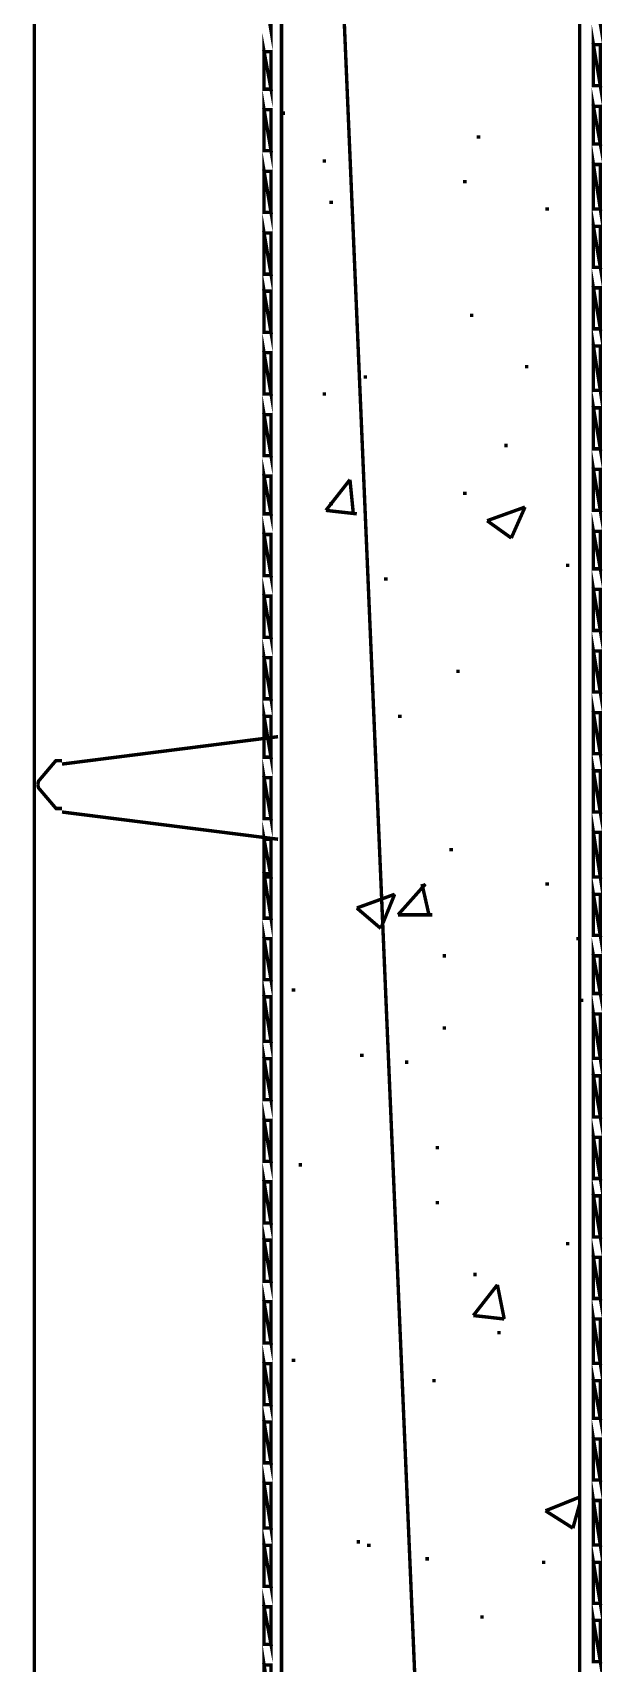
# Model space of a CAD drawing. Header units: metres. Extents: x -593 to 248, y 430 to 1024.
# Drawn here: x -483.44 to -476.39, y 916.09 to 936.27 of the extents above; entities that cross this region are included whole.
import ezdxf

# ---------------------------------------------------------------- set-up
doc = ezdxf.new("R2010")
doc.units = ezdxf.units.M
doc.header["$MEASUREMENT"] = 0
for name, color, linetype in [('C00-00-00-BLACK', 7, 'Continuous'), ('C00-FF-00', 3, 'Continuous'), ('C93-95-97', 253, 'Continuous'), ('CFF-00-00', 1, 'Continuous')]:
    doc.layers.add(name, color=color, linetype=linetype)

msp = doc.modelspace()

# ---------------------------------------------------------------- linework, layer by layer
at = {"layer": 'C00-00-00-BLACK', "const_width": 0.0423}
for points in [[(-480.361, 966.467), (-480.361, 868.083)], [(-476.674, 868.083), (-476.674, 958.754)], [(-480.361, 935.269), (-480.319, 935.269)], [(-477.946, 934.973), (-477.903, 934.973)], [(-479.854, 934.677), (-479.812, 934.677)], [(-478.115, 934.422), (-478.073, 934.422)], [(-479.769, 934.166), (-479.726, 934.166)], [(-477.097, 934.082), (-477.054, 934.082)], [(-478.031, 932.768), (-477.989, 932.768)], [(-479.346, 932.005), (-479.303, 932.005)], [(-477.35, 932.131), (-477.308, 932.131)], [(-479.854, 931.793), (-479.812, 931.793)], [(-477.607, 931.157), (-477.566, 931.157)], [(-479.812, 930.354), (-479.515, 930.734)], [(-479.473, 930.311), (-479.515, 930.734)], [(-479.769, 930.438), (-479.726, 930.438)], [(-478.115, 930.565), (-478.073, 930.565)], [(-477.819, 930.226), (-477.35, 930.395)], [(-477.52, 930.012), (-477.35, 930.395)], [(-479.812, 930.354), (-479.43, 930.311)], [(-477.819, 930.226), (-477.52, 930.012)], [(-476.843, 929.673), (-476.801, 929.673)], [(-479.092, 929.504), (-479.05, 929.504)], [(-478.201, 928.361), (-478.158, 928.361)], [(-478.92, 927.807), (-478.877, 927.807)], [(-480.404, 927.554), (-483.076, 927.215)], [(-483.076, 927.257), (-483.152, 927.257), (-483.366, 927.004), (-483.375, 926.961)], [(-483.375, 926.961), (-483.366, 926.92), (-483.149, 926.665), (-483.076, 926.665)], [(-480.404, 926.285), (-483.076, 926.622)], [(-478.285, 926.156), (-478.242, 926.156)], [(-478.92, 925.35), (-478.581, 925.731)], [(-478.538, 925.35), (-478.624, 925.731)], [(-477.097, 925.731), (-477.054, 925.731)], [(-479.43, 925.434), (-478.962, 925.604)], [(-479.134, 925.181), (-478.962, 925.604)], [(-479.43, 925.434), (-479.134, 925.181)], [(-478.92, 925.35), (-478.497, 925.35)], [(-476.715, 925.054), (-476.674, 925.054)], [(-478.369, 924.842), (-478.328, 924.842)], [(-480.235, 924.419), (-480.192, 924.419)], [(-476.674, 924.292), (-476.631, 924.292)], [(-478.369, 923.95), (-478.328, 923.95)], [(-479.389, 923.611), (-479.346, 923.611)], [(-478.835, 923.527), (-478.793, 923.527)], [(-478.454, 922.469), (-478.412, 922.469)], [(-480.151, 922.256), (-480.108, 922.256)], [(-478.454, 921.788), (-478.412, 921.788)], [(-476.843, 921.281), (-476.801, 921.281)], [(-477.989, 920.899), (-477.946, 920.899)], [(-477.989, 920.392), (-477.692, 920.772)], [(-477.607, 920.349), (-477.692, 920.772)], [(-477.989, 920.392), (-477.607, 920.349)], [(-477.692, 920.18), (-477.65, 920.18)], [(-480.235, 919.838), (-480.192, 919.838)], [(-478.497, 919.585), (-478.454, 919.585)], [(-477.097, 917.976), (-476.674, 918.146)], [(-476.758, 917.761), (-476.674, 918.061)], [(-477.097, 917.976), (-476.758, 917.761)], [(-479.43, 917.592), (-479.389, 917.592)], [(-479.303, 917.55), (-479.26, 917.55)], [(-478.581, 917.381), (-478.538, 917.381)], [(-477.14, 917.338), (-477.097, 917.338)], [(-477.903, 916.662), (-477.862, 916.662)]]:
    msp.add_lwpolyline(points, dxfattribs=at)
at = {"layer": 'C00-FF-00', "const_width": 0.0423}
for points in [[(-476.419, 936.88), (-476.504, 936.88), (-476.419, 936.373), (-476.419, 936.88)], [(-480.491, 936.796), (-480.577, 936.796), (-480.491, 936.288), (-480.491, 936.796)], [(-480.577, 936.031), (-480.491, 935.566), (-480.577, 935.566), (-480.577, 936.031)], [(-476.504, 936.115), (-476.419, 935.608), (-476.504, 935.608), (-476.504, 936.115)], [(-480.491, 936.031), (-480.577, 936.031), (-480.491, 935.566), (-480.491, 936.031)], [(-476.419, 936.115), (-476.504, 936.115), (-476.419, 935.608), (-476.419, 936.115)], [(-480.577, 935.312), (-480.491, 934.804), (-480.577, 934.804), (-480.577, 935.312)], [(-476.504, 935.353), (-476.419, 934.888), (-476.504, 934.888), (-476.504, 935.353)], [(-480.491, 935.312), (-480.577, 935.312), (-480.491, 934.804), (-480.491, 935.312)], [(-476.419, 935.353), (-476.504, 935.353), (-476.419, 934.888), (-476.419, 935.353)], [(-476.504, 934.634), (-476.419, 934.084), (-476.504, 934.084), (-476.504, 934.634)], [(-480.577, 934.55), (-480.491, 934.042), (-480.577, 934.042), (-480.577, 934.55)], [(-476.419, 934.634), (-476.504, 934.634), (-476.419, 934.084), (-476.419, 934.634)], [(-480.491, 934.55), (-480.577, 934.55), (-480.491, 934.042), (-480.491, 934.55)], [(-480.577, 933.785), (-480.491, 933.277), (-480.577, 933.277), (-480.577, 933.785)], [(-476.504, 933.869), (-476.419, 933.362), (-476.504, 933.362), (-476.504, 933.869)], [(-476.419, 933.869), (-476.504, 933.869), (-476.419, 933.362), (-476.419, 933.869)], [(-480.491, 933.785), (-480.577, 933.785), (-480.491, 933.277), (-480.491, 933.785)], [(-480.577, 933.066), (-480.491, 932.557), (-480.577, 932.557), (-480.577, 933.066)], [(-476.504, 933.107), (-476.419, 932.6), (-476.504, 932.6), (-476.504, 933.107)], [(-480.491, 933.066), (-480.577, 933.066), (-480.491, 932.557), (-480.491, 933.066)], [(-476.419, 933.107), (-476.504, 933.107), (-476.419, 932.6), (-476.419, 933.107)], [(-476.504, 932.388), (-476.419, 931.838), (-476.504, 931.838), (-476.504, 932.388)], [(-480.577, 932.304), (-480.491, 931.795), (-480.577, 931.795), (-480.577, 932.304)], [(-476.419, 932.388), (-476.504, 932.388), (-476.419, 931.838), (-476.419, 932.388)], [(-480.491, 932.304), (-480.577, 932.304), (-480.491, 931.795), (-480.491, 932.304)], [(-476.504, 931.623), (-476.419, 931.115), (-476.504, 931.115), (-476.504, 931.623)], [(-480.577, 931.539), (-480.491, 931.03), (-480.577, 931.03), (-480.577, 931.539)], [(-476.419, 931.623), (-476.504, 931.623), (-476.419, 931.115), (-476.419, 931.623)], [(-480.491, 931.539), (-480.577, 931.539), (-480.491, 931.03), (-480.491, 931.539)], [(-480.577, 930.777), (-480.491, 930.311), (-480.577, 930.311), (-480.577, 930.777)], [(-476.504, 930.861), (-476.419, 930.354), (-476.504, 930.354), (-476.504, 930.861)], [(-480.491, 930.777), (-480.577, 930.777), (-480.491, 930.311), (-480.491, 930.777)], [(-476.419, 930.861), (-476.504, 930.861), (-476.419, 930.354), (-476.419, 930.861)], [(-480.577, 930.055), (-480.491, 929.546), (-480.577, 929.546), (-480.577, 930.055)], [(-476.504, 930.096), (-476.419, 929.631), (-476.504, 929.631), (-476.504, 930.096)], [(-480.491, 930.055), (-480.577, 930.055), (-480.491, 929.546), (-480.491, 930.055)], [(-476.419, 930.096), (-476.504, 930.096), (-476.419, 929.631), (-476.419, 930.096)], [(-476.504, 929.377), (-476.419, 928.868), (-476.504, 928.868), (-476.504, 929.377)], [(-480.577, 929.293), (-480.491, 928.784), (-480.577, 928.784), (-480.577, 929.293)], [(-476.419, 929.377), (-476.504, 929.377), (-476.419, 928.868), (-476.419, 929.377)], [(-480.491, 929.293), (-480.577, 929.293), (-480.491, 928.784), (-480.491, 929.293)], [(-480.577, 928.531), (-480.491, 928.022), (-480.577, 928.022), (-480.577, 928.531)], [(-476.504, 928.615), (-476.419, 928.106), (-476.504, 928.106), (-476.504, 928.615)], [(-476.419, 928.615), (-476.504, 928.615), (-476.419, 928.106), (-476.419, 928.615)], [(-480.491, 928.531), (-480.577, 928.531), (-480.491, 928.022), (-480.491, 928.531)], [(-480.577, 927.807), (-480.491, 927.3), (-480.577, 927.3), (-480.577, 927.807)], [(-476.504, 927.85), (-476.419, 927.343), (-476.504, 927.343), (-476.504, 927.85)], [(-480.491, 927.807), (-480.577, 927.807), (-480.491, 927.3), (-480.491, 927.807)], [(-476.419, 927.85), (-476.504, 927.85), (-476.419, 927.343), (-476.419, 927.85)], [(-476.504, 927.131), (-476.419, 926.622), (-476.504, 926.622), (-476.504, 927.131)], [(-480.577, 927.047), (-480.491, 926.538), (-480.577, 926.538), (-480.577, 927.047)], [(-480.491, 927.047), (-480.577, 927.047), (-480.491, 926.538), (-480.491, 927.047)], [(-476.419, 927.131), (-476.504, 927.131), (-476.419, 926.622), (-476.419, 927.131)], [(-476.504, 926.369), (-476.419, 925.819), (-476.504, 925.819), (-476.504, 926.369)], [(-480.577, 926.285), (-480.491, 925.819), (-480.577, 925.819), (-480.577, 926.285)], [(-476.419, 926.369), (-476.504, 926.369), (-476.419, 925.819), (-476.419, 926.369)], [(-480.491, 926.285), (-480.577, 926.285), (-480.491, 925.819), (-480.491, 926.285)], [(-480.577, 925.857), (-480.491, 925.308), (-480.577, 925.308), (-480.577, 925.857)], [(-480.491, 925.857), (-480.577, 925.857), (-480.491, 925.308), (-480.491, 925.857)], [(-476.504, 925.604), (-476.419, 925.095), (-476.504, 925.095), (-476.504, 925.604)], [(-476.419, 925.604), (-476.504, 925.604), (-476.419, 925.095), (-476.419, 925.604)], [(-480.577, 925.054), (-480.491, 924.546), (-480.577, 924.546), (-480.577, 925.054)], [(-480.491, 925.054), (-480.577, 925.054), (-480.491, 924.546), (-480.491, 925.054)], [(-476.504, 924.842), (-476.419, 924.376), (-476.504, 924.376), (-476.504, 924.842)], [(-476.419, 924.842), (-476.504, 924.842), (-476.419, 924.376), (-476.419, 924.842)], [(-480.577, 924.335), (-480.491, 923.783), (-480.577, 923.783), (-480.577, 924.335)], [(-480.491, 924.335), (-480.577, 924.335), (-480.491, 923.783), (-480.491, 924.335)], [(-476.504, 924.122), (-476.419, 923.573), (-476.504, 923.573), (-476.504, 924.122)], [(-476.419, 924.122), (-476.504, 924.122), (-476.419, 923.573), (-476.419, 924.122)], [(-480.577, 923.57), (-480.491, 923.062), (-480.577, 923.062), (-480.577, 923.57)], [(-480.491, 923.57), (-480.577, 923.57), (-480.491, 923.062), (-480.491, 923.57)], [(-476.504, 923.358), (-476.419, 922.849), (-476.504, 922.849), (-476.504, 923.358)], [(-476.419, 923.358), (-476.504, 923.358), (-476.419, 922.849), (-476.419, 923.358)], [(-480.577, 922.808), (-480.491, 922.299), (-480.577, 922.299), (-480.577, 922.808)], [(-480.491, 922.808), (-480.577, 922.808), (-480.491, 922.299), (-480.491, 922.808)], [(-476.504, 922.596), (-476.419, 922.087), (-476.504, 922.087), (-476.504, 922.596)], [(-476.419, 922.596), (-476.504, 922.596), (-476.419, 922.087), (-476.419, 922.596)], [(-480.577, 922.046), (-480.491, 921.537), (-480.577, 921.537), (-480.577, 922.046)], [(-476.504, 921.873), (-476.419, 921.365), (-476.504, 921.365), (-476.504, 921.873)], [(-480.491, 922.046), (-480.577, 922.046), (-480.491, 921.537), (-480.491, 922.046)], [(-476.419, 921.873), (-476.504, 921.873), (-476.419, 921.365), (-476.419, 921.873)], [(-480.577, 921.324), (-480.491, 920.815), (-480.577, 920.815), (-480.577, 921.324)], [(-480.491, 921.324), (-480.577, 921.324), (-480.491, 920.815), (-480.491, 921.324)], [(-476.504, 921.111), (-476.419, 920.603), (-476.504, 920.603), (-476.504, 921.111)], [(-476.419, 921.111), (-476.504, 921.111), (-476.419, 920.603), (-476.419, 921.111)], [(-480.577, 920.562), (-480.491, 920.053), (-480.577, 920.053), (-480.577, 920.562)], [(-480.491, 920.562), (-480.577, 920.562), (-480.491, 920.053), (-480.491, 920.562)], [(-476.504, 920.349), (-476.419, 919.799), (-476.504, 919.799), (-476.504, 920.349)], [(-476.419, 920.349), (-476.504, 920.349), (-476.419, 919.799), (-476.419, 920.349)], [(-480.577, 919.797), (-480.491, 919.288), (-480.577, 919.288), (-480.577, 919.797)], [(-480.491, 919.797), (-480.577, 919.797), (-480.491, 919.288), (-480.491, 919.797)], [(-476.504, 919.585), (-476.419, 919.119), (-476.504, 919.119), (-476.504, 919.585)], [(-476.419, 919.585), (-476.504, 919.585), (-476.419, 919.119), (-476.419, 919.585)], [(-480.577, 919.076), (-480.491, 918.569), (-480.577, 918.569), (-480.577, 919.076)], [(-480.491, 919.076), (-480.577, 919.076), (-480.491, 918.569), (-480.491, 919.076)], [(-476.504, 918.865), (-476.419, 918.357), (-476.504, 918.357), (-476.504, 918.865)], [(-476.419, 918.865), (-476.504, 918.865), (-476.419, 918.357), (-476.419, 918.865)], [(-480.577, 918.315), (-480.491, 917.764), (-480.577, 917.764), (-480.577, 918.315)], [(-480.491, 918.315), (-480.577, 918.315), (-480.491, 917.764), (-480.491, 918.315)], [(-476.504, 918.103), (-476.419, 917.553), (-476.504, 917.553), (-476.504, 918.103)], [(-476.419, 918.103), (-476.504, 918.103), (-476.419, 917.553), (-476.419, 918.103)], [(-480.577, 917.55), (-480.491, 917.042), (-480.577, 917.042), (-480.577, 917.55)], [(-480.491, 917.55), (-480.577, 917.55), (-480.491, 917.042), (-480.491, 917.55)], [(-476.504, 917.338), (-476.419, 916.83), (-476.504, 916.83), (-476.504, 917.338)], [(-476.419, 917.338), (-476.504, 917.338), (-476.419, 916.83), (-476.419, 917.338)], [(-480.577, 916.788), (-480.491, 916.323), (-480.577, 916.323), (-480.577, 916.788)], [(-476.504, 916.619), (-476.419, 916.11), (-476.504, 916.11), (-476.504, 916.619)], [(-480.491, 916.788), (-480.577, 916.788), (-480.491, 916.323), (-480.491, 916.788)], [(-476.419, 916.619), (-476.504, 916.619), (-476.419, 916.11), (-476.419, 916.619)], [(-480.577, 916.068), (-480.491, 915.518), (-480.577, 915.518), (-480.577, 916.068)], [(-480.491, 916.068), (-480.577, 916.068), (-480.491, 915.518), (-480.491, 916.068)]]:
    msp.add_lwpolyline(points, close=True, dxfattribs=at)
at = {"layer": 'C00-FF-00'}
for points in [[(-476.419, 936.115), (-476.504, 936.115), (-476.419, 935.608), (-476.419, 936.115)], [(-476.504, 936.115), (-476.419, 935.608), (-476.504, 935.608), (-476.504, 936.115)], [(-480.491, 936.031), (-480.577, 936.031), (-480.491, 935.566), (-480.491, 936.031)], [(-480.577, 936.031), (-480.491, 935.566), (-480.577, 935.566), (-480.577, 936.031)], [(-480.491, 935.312), (-480.577, 935.312), (-480.491, 934.804), (-480.491, 935.312)], [(-480.577, 935.312), (-480.491, 934.804), (-480.577, 934.804), (-480.577, 935.312)], [(-476.419, 935.353), (-476.504, 935.353), (-476.419, 934.888), (-476.419, 935.353)], [(-476.504, 935.353), (-476.419, 934.888), (-476.504, 934.888), (-476.504, 935.353)], [(-476.419, 934.634), (-476.504, 934.634), (-476.419, 934.084), (-476.419, 934.634)], [(-476.504, 934.634), (-476.419, 934.084), (-476.504, 934.084), (-476.504, 934.634)], [(-480.491, 934.55), (-480.577, 934.55), (-480.491, 934.042), (-480.491, 934.55)], [(-480.577, 934.55), (-480.491, 934.042), (-480.577, 934.042), (-480.577, 934.55)], [(-476.419, 933.869), (-476.504, 933.869), (-476.419, 933.362), (-476.419, 933.869)], [(-476.504, 933.869), (-476.419, 933.362), (-476.504, 933.362), (-476.504, 933.869)], [(-480.491, 933.785), (-480.577, 933.785), (-480.491, 933.277), (-480.491, 933.785)], [(-480.577, 933.785), (-480.491, 933.277), (-480.577, 933.277), (-480.577, 933.785)], [(-480.491, 933.066), (-480.577, 933.066), (-480.491, 932.557), (-480.491, 933.066)], [(-480.577, 933.066), (-480.491, 932.557), (-480.577, 932.557), (-480.577, 933.066)], [(-476.419, 933.107), (-476.504, 933.107), (-476.419, 932.6), (-476.419, 933.107)], [(-476.504, 933.107), (-476.419, 932.6), (-476.504, 932.6), (-476.504, 933.107)], [(-480.491, 932.304), (-480.577, 932.304), (-480.491, 931.795), (-480.491, 932.304)], [(-480.577, 932.304), (-480.491, 931.795), (-480.577, 931.795), (-480.577, 932.304)], [(-476.419, 932.388), (-476.504, 932.388), (-476.419, 931.838), (-476.419, 932.388)], [(-476.504, 932.388), (-476.419, 931.838), (-476.504, 931.838), (-476.504, 932.388)], [(-476.419, 931.623), (-476.504, 931.623), (-476.419, 931.115), (-476.419, 931.623)], [(-476.504, 931.623), (-476.419, 931.115), (-476.504, 931.115), (-476.504, 931.623)], [(-480.491, 931.539), (-480.577, 931.539), (-480.491, 931.03), (-480.491, 931.539)], [(-480.577, 931.539), (-480.491, 931.03), (-480.577, 931.03), (-480.577, 931.539)], [(-476.419, 930.861), (-476.504, 930.861), (-476.419, 930.354), (-476.419, 930.861)], [(-476.504, 930.861), (-476.419, 930.354), (-476.504, 930.354), (-476.504, 930.861)], [(-480.491, 930.777), (-480.577, 930.777), (-480.491, 930.311), (-480.491, 930.777)], [(-480.577, 930.777), (-480.491, 930.311), (-480.577, 930.311), (-480.577, 930.777)], [(-480.491, 930.055), (-480.577, 930.055), (-480.491, 929.546), (-480.491, 930.055)], [(-480.577, 930.055), (-480.491, 929.546), (-480.577, 929.546), (-480.577, 930.055)], [(-476.419, 930.096), (-476.504, 930.096), (-476.419, 929.631), (-476.419, 930.096)], [(-476.504, 930.096), (-476.419, 929.631), (-476.504, 929.631), (-476.504, 930.096)], [(-476.419, 929.377), (-476.504, 929.377), (-476.419, 928.868), (-476.419, 929.377)], [(-476.504, 929.377), (-476.419, 928.868), (-476.504, 928.868), (-476.504, 929.377)], [(-480.491, 929.293), (-480.577, 929.293), (-480.491, 928.784), (-480.491, 929.293)], [(-480.577, 929.293), (-480.491, 928.784), (-480.577, 928.784), (-480.577, 929.293)], [(-476.419, 928.615), (-476.504, 928.615), (-476.419, 928.106), (-476.419, 928.615)], [(-476.504, 928.615), (-476.419, 928.106), (-476.504, 928.106), (-476.504, 928.615)], [(-480.491, 928.531), (-480.577, 928.531), (-480.491, 928.022), (-480.491, 928.531)], [(-480.577, 928.531), (-480.491, 928.022), (-480.577, 928.022), (-480.577, 928.531)], [(-480.491, 927.807), (-480.577, 927.807), (-480.491, 927.3), (-480.491, 927.807)], [(-480.577, 927.807), (-480.491, 927.3), (-480.577, 927.3), (-480.577, 927.807)], [(-476.419, 927.85), (-476.504, 927.85), (-476.419, 927.343), (-476.419, 927.85)], [(-476.504, 927.85), (-476.419, 927.343), (-476.504, 927.343), (-476.504, 927.85)], [(-480.491, 927.047), (-480.577, 927.047), (-480.491, 926.538), (-480.491, 927.047)], [(-480.577, 927.047), (-480.491, 926.538), (-480.577, 926.538), (-480.577, 927.047)], [(-476.419, 927.131), (-476.504, 927.131), (-476.419, 926.622), (-476.419, 927.131)], [(-476.504, 927.131), (-476.419, 926.622), (-476.504, 926.622), (-476.504, 927.131)], [(-476.419, 926.369), (-476.504, 926.369), (-476.419, 925.819), (-476.419, 926.369)], [(-476.504, 926.369), (-476.419, 925.819), (-476.504, 925.819), (-476.504, 926.369)], [(-480.491, 926.285), (-480.577, 926.285), (-480.491, 925.819), (-480.491, 926.285)], [(-480.577, 926.285), (-480.491, 925.819), (-480.577, 925.819), (-480.577, 926.285)], [(-480.491, 925.857), (-480.577, 925.857), (-480.491, 925.308), (-480.491, 925.857)], [(-480.577, 925.857), (-480.491, 925.308), (-480.577, 925.308), (-480.577, 925.857)], [(-476.419, 925.604), (-476.504, 925.604), (-476.419, 925.095), (-476.419, 925.604)], [(-476.504, 925.604), (-476.419, 925.095), (-476.504, 925.095), (-476.504, 925.604)], [(-480.491, 925.054), (-480.577, 925.054), (-480.491, 924.546), (-480.491, 925.054)], [(-480.577, 925.054), (-480.491, 924.546), (-480.577, 924.546), (-480.577, 925.054)], [(-476.419, 924.842), (-476.504, 924.842), (-476.419, 924.376), (-476.419, 924.842)], [(-476.504, 924.842), (-476.419, 924.376), (-476.504, 924.376), (-476.504, 924.842)], [(-480.491, 924.335), (-480.577, 924.335), (-480.491, 923.783), (-480.491, 924.335)], [(-480.577, 924.335), (-480.491, 923.783), (-480.577, 923.783), (-480.577, 924.335)], [(-476.419, 924.122), (-476.504, 924.122), (-476.419, 923.573), (-476.419, 924.122)], [(-476.504, 924.122), (-476.419, 923.573), (-476.504, 923.573), (-476.504, 924.122)], [(-480.491, 923.57), (-480.577, 923.57), (-480.491, 923.062), (-480.491, 923.57)], [(-480.577, 923.57), (-480.491, 923.062), (-480.577, 923.062), (-480.577, 923.57)], [(-476.419, 923.358), (-476.504, 923.358), (-476.419, 922.849), (-476.419, 923.358)], [(-476.504, 923.358), (-476.419, 922.849), (-476.504, 922.849), (-476.504, 923.358)], [(-480.491, 922.808), (-480.577, 922.808), (-480.491, 922.299), (-480.491, 922.808)], [(-480.577, 922.808), (-480.491, 922.299), (-480.577, 922.299), (-480.577, 922.808)], [(-476.419, 922.596), (-476.504, 922.596), (-476.419, 922.087), (-476.419, 922.596)], [(-476.504, 922.596), (-476.419, 922.087), (-476.504, 922.087), (-476.504, 922.596)], [(-480.491, 922.046), (-480.577, 922.046), (-480.491, 921.537), (-480.491, 922.046)], [(-480.577, 922.046), (-480.491, 921.537), (-480.577, 921.537), (-480.577, 922.046)], [(-476.419, 921.873), (-476.504, 921.873), (-476.419, 921.365), (-476.419, 921.873)], [(-476.504, 921.873), (-476.419, 921.365), (-476.504, 921.365), (-476.504, 921.873)], [(-480.491, 921.324), (-480.577, 921.324), (-480.491, 920.815), (-480.491, 921.324)], [(-480.577, 921.324), (-480.491, 920.815), (-480.577, 920.815), (-480.577, 921.324)], [(-476.419, 921.111), (-476.504, 921.111), (-476.419, 920.603), (-476.419, 921.111)], [(-476.504, 921.111), (-476.419, 920.603), (-476.504, 920.603), (-476.504, 921.111)], [(-480.491, 920.562), (-480.577, 920.562), (-480.491, 920.053), (-480.491, 920.562)], [(-480.577, 920.562), (-480.491, 920.053), (-480.577, 920.053), (-480.577, 920.562)], [(-476.419, 920.349), (-476.504, 920.349), (-476.419, 919.799), (-476.419, 920.349)], [(-476.504, 920.349), (-476.419, 919.799), (-476.504, 919.799), (-476.504, 920.349)], [(-480.491, 919.797), (-480.577, 919.797), (-480.491, 919.288), (-480.491, 919.797)], [(-480.577, 919.797), (-480.491, 919.288), (-480.577, 919.288), (-480.577, 919.797)], [(-476.419, 919.585), (-476.504, 919.585), (-476.419, 919.119), (-476.419, 919.585)], [(-476.504, 919.585), (-476.419, 919.119), (-476.504, 919.119), (-476.504, 919.585)], [(-480.491, 919.076), (-480.577, 919.076), (-480.491, 918.569), (-480.491, 919.076)], [(-480.577, 919.076), (-480.491, 918.569), (-480.577, 918.569), (-480.577, 919.076)], [(-476.419, 918.865), (-476.504, 918.865), (-476.419, 918.357), (-476.419, 918.865)], [(-476.504, 918.865), (-476.419, 918.357), (-476.504, 918.357), (-476.504, 918.865)], [(-480.491, 918.315), (-480.577, 918.315), (-480.491, 917.764), (-480.491, 918.315)], [(-480.577, 918.315), (-480.491, 917.764), (-480.577, 917.764), (-480.577, 918.315)], [(-476.419, 918.103), (-476.504, 918.103), (-476.419, 917.553), (-476.419, 918.103)], [(-476.504, 918.103), (-476.419, 917.553), (-476.504, 917.553), (-476.504, 918.103)], [(-480.491, 917.55), (-480.577, 917.55), (-480.491, 917.042), (-480.491, 917.55)], [(-480.577, 917.55), (-480.491, 917.042), (-480.577, 917.042), (-480.577, 917.55)], [(-476.419, 917.338), (-476.504, 917.338), (-476.419, 916.83), (-476.419, 917.338)], [(-476.504, 917.338), (-476.419, 916.83), (-476.504, 916.83), (-476.504, 917.338)], [(-480.491, 916.788), (-480.577, 916.788), (-480.491, 916.323), (-480.491, 916.788)], [(-480.577, 916.788), (-480.491, 916.323), (-480.577, 916.323), (-480.577, 916.788)], [(-476.419, 916.619), (-476.504, 916.619), (-476.419, 916.11), (-476.419, 916.619)], [(-476.504, 916.619), (-476.419, 916.11), (-476.504, 916.11), (-476.504, 916.619)]]:
    msp.add_lwpolyline(points, close=True, dxfattribs=at)
at = {"layer": 'C00-FF-00', "const_width": 0.0423}
msp.add_lwpolyline([(-480.491, 925.857), (-480.577, 925.857)], dxfattribs=at)
at = {"layer": 'C93-95-97', "const_width": 0.0423}
for points in [[(-480.361, 954.599), (-476.674, 868.083), (-480.361, 868.083), (-480.361, 954.599)], [(-476.674, 954.599), (-480.361, 954.599), (-476.674, 868.083), (-476.674, 954.599)]]:
    msp.add_lwpolyline(points, close=True, dxfattribs=at)
at = {"layer": 'C93-95-97'}
for points in [[(-476.674, 954.599), (-480.361, 954.599), (-476.674, 868.083), (-476.674, 954.599)], [(-480.361, 954.599), (-476.674, 868.083), (-480.361, 868.083), (-480.361, 954.599)]]:
    msp.add_lwpolyline(points, close=True, dxfattribs=at)
at = {"layer": 'CFF-00-00', "const_width": 0.0423}
msp.add_lwpolyline([(-481.253, 959.304), (-482.357, 959.304), (-482.78, 959.22), (-483.162, 958.924), (-483.375, 958.542), (-483.418, 958.073), (-483.418, 953.031), (-483.418, 903.223)], dxfattribs=at)

doc.saveas('drawing.dxf')
